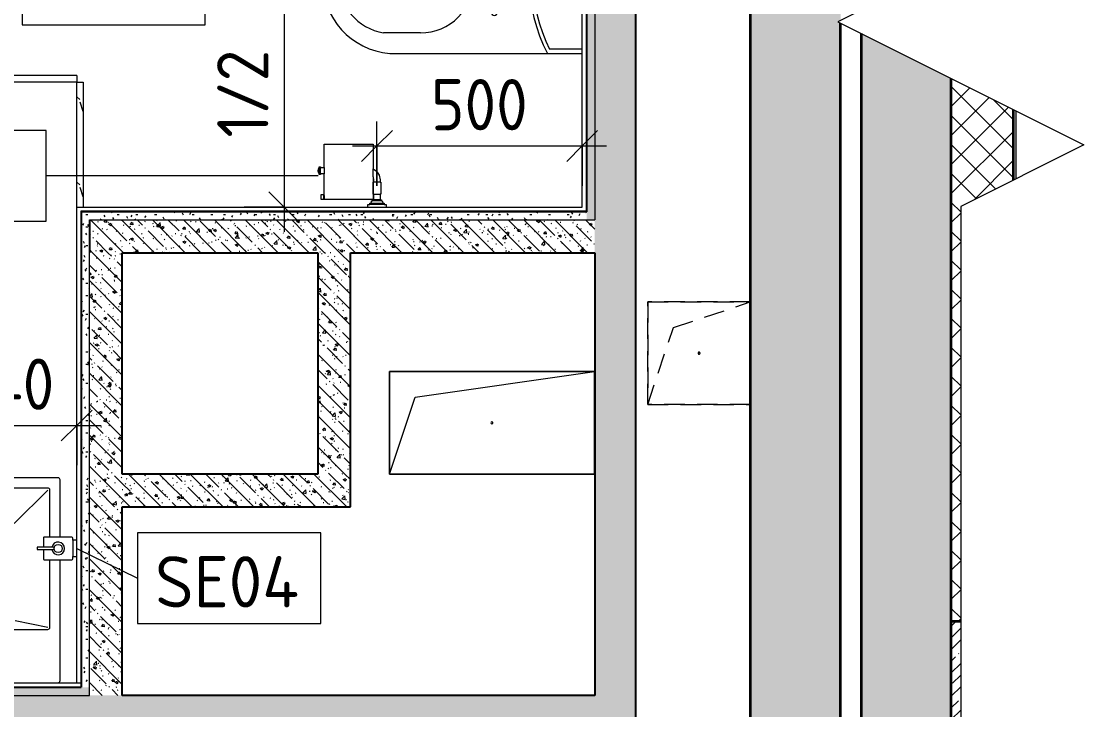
# Model space of a CAD drawing. Header units: millimetres. Extents: x 11693 to 241752, y -8553 to 29926.
# Drawn here: x 231081 to 233671, y 23465 to 25145 of the extents above; entities that cross this region are included whole.
import ezdxf

# ---------------------------------------------------------------- set-up
doc = ezdxf.new("R2010")
doc.units = ezdxf.units.MM
doc.linetypes.add('200_ШТРИХ__ш1_п0_6_', pattern=[80, 50, -30])
for name, color, linetype, lineweight in [('A-ANNO-DIMS', 7, 'Continuous', 9), ('A-ANNO-DIMS-50', 7, 'Continuous', 9), ('A-DETL-GENF', 7, 'Continuous', 9), ('A-DETL-MBND', 7, '200_ШТРИХ__ш1_п0_6_', 9), ('A-DOOR', 7, 'Continuous', 9), ('A-GENM', 7, 'Continuous', 9), ('A-WALL-2', 7, 'Continuous', 9), ('I-WALL', 7, 'Continuous', 9), ('P-SANR-FIXT-IDEN', 7, 'Continuous', 9)]:
    doc.layers.add(name, color=color, linetype=linetype, lineweight=lineweight)
for name, color, linetype, lineweight, true_color in [('A-DETL-GENF-1', 7, 'Continuous', 9, 0x4994b4), ('A-GENM-1', 7, 'Continuous', 9, 0x4994b4), ('A-WALL-1', 7, 'Continuous', 25, 0x3c3c3c), ('A-WALL-3', 7, 'Continuous', 35, 0x3c3c3c), ('A-WALL-FNSH-1', 7, 'Continuous', 15, 0x3c3c3c), ('A-WALL-FNSH-2', 7, 'Continuous', 9, 0x3c3c3c), ('P-SANR-FIXT-1', 7, 'Continuous', 15, 0x4994b4)]:
    doc.layers.add(name, color=color, linetype=linetype, lineweight=lineweight, true_color=true_color)
doc.styles.add('GOST Common_1', font='GOST_Common.ttf', dxfattribs={"height": 125})
doc.styles.add('ISOCPEUR', font='isocpeur.ttf', dxfattribs={"width": 0.9, "height": 125})
doc.dimstyles.new('ISO-2_5_0_9К_БОЛЬШОЙ', dxfattribs={"dimscale": 304.8, "dimtxt": 124.497647, "dimasz": 0.246063, "dimexe": 0.19685, "dimexo": 0.492126, "dimgap": 0, "dimtad": 1, "dimdec": 0, "dimrnd": 10, "dimzin": 0, "dimdsep": 46, "dimtxsty": 'ISOCPEUR', "dimblk1": 'OBLIQUE', "dimblk2": 'OBLIQUE', "dimsah": 1, "dimcen": 0.09, "dimdle": 0.19685, "dimazin": 0, "dimtfac": 1, "dimtdec": 4, "dimtix": 1, "dimtmove": 0, "dimatfit": 3, "dimfxl": 1, "dimtvp": 1, "dimtolj": 1, "dimtzin": 0, "dimarcsym": 2})
pattern_1 = [(45, (148378.314, 0), (-28.51196, 28.51196), []), (45, (148406.826, 0), (-28.51196, 28.51196), [50.403, -10.081, 1.676, -8.404])]
pattern_2 = [(135, (148378.314, 0), (-37.717076, -37.717076), [53.34, -8.89, 1.778, -8.89]), (135, (148378.314, 37.694), (-37.717076, -37.717076), []), (50, (148378.314, 0), (63.763904, -5.57885), [6.667, -73.342]), (355, (148378.314, 0), (-12.334876, 66.869514), [5.334, -58.674]), (100.451, (148383.63, -0.465), (51.43036, 61.29098), [5.667, -62.332]), (46.184, (148378.314, 17.78), (94.87722, -14.714836), [10.001, -110.014]), (96.636, (148386.22, 16.55), (83.09115, 86.59931), [8.5, -93.497]), (351.184, (148378.31, 17.78), (83.09204, 86.59928), [8.001, -88.011]), (21, (148387.204, 13.335), (53.064487, -35.792726), [6.667, -73.342]), (326, (148387.204, 13.335), (21.63066, 64.46546), [5.334, -58.674]), (71.451, (148391.626, 10.35), (74.69646, 28.672367), [5.667, -62.332]), (37.5, (148378.314, 0), (1.080413, 29.594271), [1.676, -56.286, 1.676, -57.887, -58.896]), (37.5, (148378.314, 0), (1.080413, 29.594271), [-117.526, 1.676, -57.22]), (7.5, (148378.314, 0), (23.386368, 35.063507), [1.676, -32.283, 1.676, -54.953, -22.447]), (7.5, (148378.314, 0), (23.386368, 35.063507), [-90.589, 1.676, -20.771]), (327.5, (148358.49, 0), (47.456567, -2.0054684), [1.676, -20.549, 1.676, -67.666, -92.011]), (327.5, (148358.49, 0), (47.456567, -2.0054684), [-91.567, 1.676, -90.335]), (317.5, (148349.6, 0), (51.844948, 8.89904), [1.676, -27.216, 1.676, -44.374, -65.341]), (317.5, (148349.6, 0), (51.844948, 8.89904), [-74.943, 1.676, -63.665])]
pattern_3 = [(0, (148378.314, 0), (60.96, 15.24), [5.029, -40.691, 5.029, -40.691, -243.84]), (0, (148378.314, 0), (60.96, 15.24), [-91.44, 5.029, -86.411, 5.029, -40.691, -106.68]), (0, (148378.314, 0), (60.96, 15.24), [-228.6, 5.029, -25.451, 5.029, -71.171]), (120, (148401.174, 7.62), (-43.6782272, 45.1729086), [5.029, -40.691, 5.029, -40.691, -243.84]), (120, (148401.174, 7.62), (-43.6782272, 45.1729086), [-91.44, 5.029, -86.411, 5.029, -40.691, -106.68]), (120, (148401.174, 7.62), (-43.6782272, 45.1729086), [-228.6, 5.029, -25.451, 5.029, -71.171]), (240, (148408.794, 38.1), (-17.2817728, -60.4129086), [5.029, -40.691, 5.029, -40.691, -243.84]), (240, (148408.794, 38.1), (-17.2817728, -60.4129086), [-91.44, 5.029, -86.411, 5.029, -40.691, -106.68]), (240, (148408.794, 38.1), (-17.2817728, -60.4129086), [-228.6, 5.029, -25.451, 5.029, -71.171])]
pattern_4 = [(18.435, (-24691, 82791.38), (416.499926, 208.249954), [79.025, -579.519]), (49.399, (-24616.03, 82816.37), (1041.243719, 1249.505702), [38.399, -1881.572]), (46.848, (-24591.04, 82637.276), (2915.4788923, 3123.769422), [91.346, -4475.934]), (19.983, (-24528.565, 82703.916), (1666.001328, 624.746965), [48.75, -2388.754]), (0, (-24691, 82720.58), (208.25, 208.25), [41.65, -166.6]), (28.443, (-24649.35, 82720.576), (-2707.2483879, -1457.75313005), [113.682, -5570.435]), (354.289, (-24549.39, 82774.72), (-1874.2483835, 208.2636477), [41.858, -2051.029]), (39.806, (-24507.74, 82770.556), (-1041.243191, -833.006901), [32.53, -1593.955])]

# ---------------------------------------------------------------- blocks, each defined once
blk = doc.blocks.new('GM_Отверстие прямоугольное _в плите_ - Отверстие-21984546-Фрагмент 2_3')
at = {"layer": 'A-DETL-MBND'}
for p, q in [((-125, -125), (-125, 125)), ((-125, 125), (125, 125)), ((125, 125), (-125, 125)), ((-125, 125), (-125, -125)), ((-62.5, 62.5), (125, 125)), ((-125, -125), (-62.5, 62.5)), ((125, -125), (-125, -125)), ((-125, -125), (125, -125))]:
    blk.add_line(p, q, dxfattribs=at)
for start, end in [(360, 180), (180, 360)]:
    blk.add_arc((0, 0), 2.5, start, end, dxfattribs=at)
blk = doc.blocks.new('GM_Отверстие прямоугольное _в плите_ - Отверстие-21608348-Фрагмент 2_3')
at = {"layer": 'A-GENM'}
for p, q in [((-250, -125), (-250, 125)), ((-250, 125), (250, 125)), ((250, 125), (-250, 125)), ((-250, 125), (-250, -125)), ((-187.5, 62.5), (250, 125)), ((250, 125), (250, -125)), ((250, -125), (250, 125)), ((-250, -125), (-187.5, 62.5)), ((250, -125), (-250, -125)), ((-250, -125), (250, -125))]:
    blk.add_line(p, q, dxfattribs=at)
for start, end in [(360, 180), (180, 360)]:
    blk.add_arc((0, 0), 2.5, start, end, dxfattribs=at)
blk = doc.blocks.new('131_Сантехническая перегородка_Дверь - СД-1-30819167-Фрагмент 2_3')
at = {"layer": 'A-DOOR'}
h = blk.add_hatch(dxfattribs=at)
h.set_pattern_fill('FP_196', color=256, style=0, pattern_type=2)
h.set_pattern_definition(pattern_4)
h.paths.add_polyline_path([(805.2, -8), (1110.4, -8), (1110.4, 8), (805.2, 8)])
at = {"layer": 'A-GENM'}
h = blk.add_hatch(dxfattribs=at)
h.set_pattern_fill('FP_196', color=256, style=0, pattern_type=2)
h.set_pattern_definition(pattern_4)
h.paths.add_polyline_path([(0, -8), (305.2, -8), (305.2, 8), (0, 8), (0, -3)])
at = {"layer": 'A-DOOR'}
for p, q in [((321.2, 508), (305.2, 508)), ((305.2, 8), (305.2, 508)), ((321.2, 8), (321.2, 508)), ((321.2, 8), (305.2, 8))]:
    blk.add_line(p, q, dxfattribs=at)
blk.add_arc((305.2, 8), 500, 360, 90, dxfattribs=at)
at = {"layer": 'A-GENM'}
for p, q in [((0, 8), (305.2, 8)), ((305.2, 8), (305.2, -8)), ((805.2, 8), (1110.4, 8)), ((805.2, 8), (805.2, -8)), ((1110.4, 8), (1110.4, -8)), ((305.2, -8), (0, -8)), ((1110.4, -8), (805.2, -8))]:
    blk.add_line(p, q, dxfattribs=at)
blk = doc.blocks.new('WC Seat_2 with Cistern-Wall Based - 640 x 360mm-30948649-Фрагмент 2_3')
at = {"layer": 'P-SANR-FIXT-1'}
for p, q in [((-5, 415), (-5, 505)), ((255, 505), (255, 415)), ((-55, 490), (-55, 105)), ((305, 105), (305, 490)), ((85, 435), (85, 385)), ((165, 385), (165, 435)), ((85, 385), (165, 385)), ((-55, 105), (-55, 21)), ((305, 21), (305, 105)), ((-45, 21), (-45, 100.1)), ((295, 100.1), (295, 21))]:
    blk.add_line(p, q, dxfattribs=at)
for centre, radius, start, end in [((125, 474.3), 180.7, 4.9791, 175.0209), ((125, 483.2), 131.8, 9.5273, 170.4727), ((125, 423.3), 41.7, 16.2602, 163.7398), ((125, 415), 130, 180, 360), ((45, 235), 7.5, 0, 180), ((45, 235), 7.5, 180, 360), ((205, 235), 7.5, 0, 180), ((205, 235), 7.5, 180, 360), ((125, -232.5), 382.5, 61.9275, 118.0725), ((125, -242.5), 382.5, 63.6122, 116.3878), ((125, 60), 17.5, 0, 180), ((125, 60), 17.5, 180, 360)]:
    blk.add_arc(centre, radius, start, end, dxfattribs=at)
blk = doc.blocks.new('Sanitary_Toilet-Accessories_Gessi_Wall-mounted-paper-roll-holder-65449 - Chrome-30913797-Фрагмент 2_3')
at = {"layer": 'A-DETL-GENF-1'}
for p, q in [((83441.2, 24844.6), (83442.5, 24844.8)), ((83441.2, 24787.5), (83441.2, 24844.6)), ((83442.5, 24844.8), (83558.6, 24844.8)), ((83558.6, 24844.8), (83560.2, 24844.6)), ((83560.2, 24844.6), (83560.2, 24784.5)), ((83426.2, 24780), (83426.9, 24784)), ((83426.9, 24776), (83426.2, 24780)), ((83426.9, 24784), (83428.7, 24787.5)), ((83428.7, 24772.5), (83426.9, 24776)), ((83428.7, 24787.5), (83428.7, 24789.5)), ((83428.7, 24789.5), (83432.2, 24789.5)), ((83428.7, 24772.5), (83428.7, 24787.5)), ((83428.7, 24770.5), (83428.7, 24772.5)), ((83432.2, 24770.5), (83428.7, 24770.5)), ((83432.2, 24789.5), (83432.2, 24787.5)), ((83432.2, 24772.5), (83432.2, 24787.5)), ((83432.2, 24787.5), (83441.2, 24787.5)), ((83441.2, 24772.5), (83432.2, 24772.5)), ((83432.2, 24772.5), (83432.2, 24770.5)), ((83441.2, 24787.5), (83441.2, 24772.5)), ((83441.2, 24719.8), (83441.2, 24772.5)), ((83560.2, 24764.9), (83560.2, 24784.5)), ((83560.2, 24784.5), (83568.6, 24778.9)), ((83568.6, 24778.9), (83575, 24769.3)), ((83575, 24769.3), (83577.2, 24758)), ((83561.1, 24763.6), (83560.2, 24764.9)), ((83560.2, 24764.9), (83560.2, 24719.8)), ((83560.7, 24722.5), (83560.7, 24752.5)), ((83560.7, 24752.5), (83562.2, 24752.5)), ((83562.2, 24758), (83561.1, 24763.6)), ((83562.2, 24752.5), (83562.2, 24758)), ((83577.2, 24752.5), (83562.2, 24752.5)), ((83577.2, 24758), (83577.2, 24752.5)), ((83577.2, 24752.5), (83578.7, 24752.5)), ((83578.7, 24752.5), (83578.7, 24722.5)), ((83433.7, 24709.8), (83433.7, 24721.8)), ((83433.7, 24721.8), (83440.2, 24721.8)), ((83440.2, 24721.8), (83440.2, 24719.8)), ((83440.2, 24711.8), (83440.2, 24719.8)), ((83440.2, 24719.8), (83441.2, 24719.8)), ((83441.2, 24719.8), (83441.2, 24711.8)), ((83560.2, 24719.8), (83560.2, 24711.8)), ((83560.2, 24719.8), (83562.2, 24719.8)), ((83562.2, 24722.5), (83560.7, 24722.5)), ((83562.2, 24722.5), (83577.2, 24722.5)), ((83562.2, 24719.8), (83562.2, 24722.5)), ((83562.2, 24711.8), (83562.2, 24719.8)), ((83578.7, 24722.5), (83577.2, 24722.5)), ((83577.2, 24722.5), (83577.2, 24709)), ((83440.2, 24709.8), (83433.7, 24709.8)), ((83441.2, 24711.8), (83440.2, 24711.8)), ((83440.2, 24711.8), (83440.2, 24709.8)), ((83441.2, 24709.8), (83441.2, 24711.8)), ((83560.2, 24709.8), (83441.2, 24709.8)), ((83547.2, 24691), (83547.2, 24698)), ((83547.2, 24698), (83552.2, 24698)), ((83552.2, 24700.5), (83553.9, 24701.2)), ((83552.2, 24700.5), (83587.2, 24700.5)), ((83552.2, 24698), (83552.2, 24700.5)), ((83587.2, 24698), (83552.2, 24698)), ((83553.9, 24701.2), (83555.4, 24702.6)), ((83555.4, 24702.6), (83556.4, 24704.5)), ((83556.4, 24704.5), (83556.7, 24706.5)), ((83556.7, 24706.5), (83558.7, 24706.5)), ((83558.7, 24706.5), (83558.7, 24709)), ((83558.7, 24709), (83562.2, 24709)), ((83580.7, 24706.5), (83558.7, 24706.5)), ((83560.2, 24711.8), (83560.2, 24709.8)), ((83562.2, 24711.8), (83560.2, 24711.8)), ((83578.7, 24709), (83560.2, 24709)), ((83562.2, 24709), (83562.2, 24711.8)), ((83577.2, 24709), (83580.7, 24709)), ((83580.7, 24709), (83580.7, 24706.5)), ((83580.7, 24706.5), (83582.7, 24706.5)), ((83582.7, 24706.5), (83583, 24704.5)), ((83583, 24704.5), (83584, 24702.6)), ((83584, 24702.6), (83585.5, 24701.2)), ((83585.5, 24701.2), (83587.2, 24700.5)), ((83587.2, 24700.5), (83587.2, 24698)), ((83587.2, 24698), (83592.2, 24698)), ((83592.2, 24698), (83592.2, 24691))]:
    blk.add_line(p, q, dxfattribs=at)
blk = doc.blocks.new('раковина - 400 x 500mm-30615599-Фрагмент 2_3')
at = {"layer": 'P-SANR-FIXT-1'}
for p, q in [((-249.5, -5), (-249.5, -300)), ((352.5, -495), (352.5, -5)), ((-224.5, -135), (-224.5, -300)), ((30.8, -130), (-219.5, -130)), ((-219.5, -135), (-139.5, -151)), ((-134.5, -155), (-134.5, -380)), ((-126, -150), (-129.5, -150)), ((30.9, -150), (-126, -150)), ((233.5, -150), (73.1, -150)), ((322.5, -130), (73.2, -130)), ((238.5, -155), (238.5, -380)), ((322.5, -135), (242.8, -150.5)), ((327.5, -470), (327.5, -135)), ((-249.5, -355), (-249.5, -495)), ((-224.5, -355), (-224.5, -470)), ((-219.5, -470), (-137.6, -388.1)), ((-129.5, -385), (233.5, -385)), ((322.5, -470), (240.2, -387.7)), ((-219.5, -475), (322.5, -475)), ((-244.5, -500), (347.5, -500))]:
    blk.add_line(p, q, dxfattribs=at)
for centre, radius, start, end in [((-244.5, -5), 5, 90, 180), ((347.5, -5), 5, 0, 90), ((-219.5, -135), 5, 90, 180), ((-129.5, -155), 5, 90, 180), ((233.5, -155), 5, 0, 90), ((322.5, -135), 5, 0, 90), ((52.6, -199.9), 37.5, 127.1031, 180), ((52.6, -199.9), 37.5, 125.7287, 126.8694), ((52.6, -199.9), 37.5, 55.0834, 56.2324), ((52.6, -199.9), 37.5, 360, 54.8587), ((52.6, -199.9), 37.5, 180, 360), ((52.6, -199.9), 23, 169.5569, 180), ((52.6, -199.9), 23, 180, 190.8411), ((52.6, -199.9), 23, 161.666, 168.2762), ((52.6, -199.9), 23, 191.9582, 195.6491), ((52.6, -199.9), 23, 196.0832, 198.7055), ((52.6, -199.9), 23, 18.5024, 24.6431), ((52.6, -199.9), 23, 341.495, 360), ((52.6, -199.9), 23, 360, 17.2217), ((52.6, -199.9), 23, 225, 315), ((52.6, -199.9), 23, 337.0288, 341.1277), ((-129.5, -380), 5, 180, 270), ((233.5, -380), 5, 270, 360), ((-219.5, -470), 5, 180, 270), ((322.5, -470), 5, 270, 0), ((-244.5, -495), 5, 180, 270), ((347.5, -495), 5, 270, 0)]:
    blk.add_arc(centre, radius, start, end, dxfattribs=at)
blk = doc.blocks.new('TOY_Диспансер мыло - Дозатор Elegance new 11654 019001 хром-30593950-Фрагмент 2_3')
at = {"layer": 'A-GENM-1'}
for p, q in [((97.5, 84.7), (97.5, 17)), ((122.2, 86.7), (99.5, 86.7)), ((122.2, 86.7), (102.9, 86.7)), ((127.9, 101.6), (122.2, 101.6)), ((122.2, 101.6), (122.2, 86.7)), ((122.2, 87.7), (122.2, 60.3)), ((127.9, 86.7), (127.9, 101.6)), ((127.9, 60.3), (127.9, 87.7)), ((146.9, 86.7), (127.9, 86.7)), ((150.5, 86.7), (127.9, 86.7)), ((152.5, 17), (152.5, 84.7)), ((99.5, 15), (105, 15)), ((145, 15), (105, 15)), ((105, 15), (105, 5.5)), ((145, 5.5), (145, 15)), ((145, 15), (150.5, 15))]:
    blk.add_line(p, q, dxfattribs=at)
blk.add_circle((125, 50.7), 10, dxfattribs=at)
for centre, radius, start, end in [((99.5, 84.7), 2, 90, 180), ((150.5, 84.7), 2, 360, 90), ((125, 50.7), 15.7, 100.4353, 79.365), ((99.5, 17), 2, 180, 270), ((150.5, 17), 2, 270, 360)]:
    blk.add_arc(centre, radius, start, end, dxfattribs=at)
blk = doc.blocks.new('DET_L_Линия разрыва - М100-30975097-Фрагмент 2_3')
at = {"layer": 'A-DETL-GENF'}
for p, q in [((2615.7, -300), (2915.7, 300)), ((2915.7, 300), (3065.7, 0)), ((2465.7, 0), (2615.7, -300)), ((3065.7, 0), (5531.3, 0))]:
    blk.add_line(p, q, dxfattribs=at)
blk = doc.blocks.new('DIMBLOCK63-Фрагмент 2_3')
at = {"layer": 'A-ANNO-DIMS-50', "lineweight": 20}
for p, q in [((231721.5, 25246.2), (231684, 25283.7)), ((231721.5, 25246.2), (231759, 25208.7)), ((231721.5, 24691), (231684, 24728.5)), ((231721.5, 24691), (231759, 24653.5))]:
    blk.add_line(p, q, dxfattribs=at)
at = {"layer": 'A-ANNO-DIMS-50'}
for p, q in [((231663.9, 25246.2), (231781.5, 25246.2)), ((231721.5, 25246.2), (231663.9, 25246.2)), ((231721.5, 25246.2), (231721.5, 24631)), ((231624.5, 24691), (231781.5, 24691)), ((231721.5, 24691), (231624.5, 24691))]:
    blk.add_line(p, q, dxfattribs=at)
at = {"layer": 'A-ANNO-DIMS-50', "color": 0, "insert": (231558.2, 24860.9), "char_height": 125, "width": 258.572, "attachment_point": 1, "rotation": 90, "line_spacing_factor": 1.149209, "style": 'ISOCPEUR'}
blk.add_mtext('1/2', dxfattribs=at)
blk = doc.blocks.new('_Oblique')
at = {"color": 0, "linetype": 'ByBlock', "lineweight": -2}
blk.add_line((-0.5, -0.5), (0.5, 0.5), dxfattribs=at)
blk = doc.blocks.new('DIMBLOCK64-Фрагмент 2_3')
at = {"layer": 'A-ANNO-DIMS-50'}
for p, q in [((231948, 24743.4), (231948, 24900.4)), ((232448, 24743.4), (232448, 24900.4)), ((231888, 24840.4), (232508, 24840.4)), ((231948, 24840.4), (231948, 24743.4)), ((232448, 24840.4), (232448, 24743.4))]:
    blk.add_line(p, q, dxfattribs=at)
at = {"layer": 'A-ANNO-DIMS-50', "lineweight": 20}
for p, q in [((231948, 24840.4), (231985.5, 24877.9)), ((232448, 24840.4), (232485.5, 24877.9)), ((231948, 24840.4), (231910.5, 24802.9)), ((232448, 24840.4), (232410.5, 24802.9))]:
    blk.add_line(p, q, dxfattribs=at)
at = {"layer": 'A-ANNO-DIMS-50', "color": 0, "insert": (232079.5, 25003.7), "char_height": 125, "width": 284.429, "attachment_point": 1, "line_spacing_factor": 1.149209, "style": 'ISOCPEUR'}
blk.add_mtext('500', dxfattribs=at)
blk = doc.blocks.new('DIMBLOCK68-Фрагмент 2_3')
at = {"layer": 'A-ANNO-DIMS-50'}
for p, q in [((231215.8, 24061.4), (231215.8, 24218.4)), ((230873.9, 24181), (230873.9, 24098.4)), ((230873.9, 24158.4), (230873.9, 24181)), ((230813.9, 24158.4), (231275.8, 24158.4)), ((231215.8, 24158.4), (231215.8, 24061.4))]:
    blk.add_line(p, q, dxfattribs=at)
at = {"layer": 'A-ANNO-DIMS-50', "lineweight": 20}
for p, q in [((230873.9, 24158.4), (230911.4, 24195.9)), ((231215.8, 24158.4), (231253.3, 24195.9)), ((230873.9, 24158.4), (230836.4, 24120.9)), ((231215.8, 24158.4), (231178.3, 24120.9))]:
    blk.add_line(p, q, dxfattribs=at)
at = {"layer": 'A-ANNO-DIMS-50', "color": 0, "insert": (230920.3, 24321.7), "char_height": 125, "width": 298.794, "attachment_point": 1, "line_spacing_factor": 1.149209, "style": 'ISOCPEUR'}
blk.add_mtext('340', dxfattribs=at)
blk = doc.blocks.new('М_сантехническая_рамка1 - В рамке-30590747-Фрагмент 2_3')
at = {"layer": 'P-SANR-FIXT-IDEN'}
for p, q in [((4.293, 2.24), (-4.639, 2.24)), ((-4.639, 2.24), (-4.639, -2.178)), ((4.293, -2.178), (4.293, 2.24)), ((-4.639, -2.178), (4.293, -2.178))]:
    blk.add_line(p, q, dxfattribs=at)

msp = doc.modelspace()

# ---------------------------------------------------------------- hatches: boundary and pattern name
at = {"layer": 'A-WALL-2'}
h = msp.add_hatch(dxfattribs=at)
h.set_pattern_fill('FP_14', color=256, style=0, pattern_type=2)
h.set_pattern_definition([(45, (148378.314, 0), (-35.35534, 35.35534), []), (135, (148378.314, 0), (-35.35534, -35.35534), [])])
h.paths.add_polyline_path([(233348.3, 23680), (233371.3, 23680), (233371.3, 24693), (233498.3, 24756.5), (233498.3, 24929.5), (233348.3, 25004.5), (233348.3, 23741.6)])
h.paths.add_polyline_path([(233348.3, 25281.5), (233371.3, 25293), (233371.3, 26850), (233348.3, 26850), (233348.3, 25293)])
at = {"layer": 'I-WALL'}
h = msp.add_hatch(dxfattribs=at)
h.set_pattern_fill('FP_4', color=256, style=0, pattern_type=2)
h.set_pattern_definition(pattern_1)
h.paths.add_polyline_path([(233348.3, 22227.3), (233348.3, 25004.5), (233128.3, 25114.5), (233128.3, 22227.3), (233296.7, 22227.3)])
h.paths.add_polyline_path([(233128.3, 25171.5), (233348.3, 25281.5), (233348.3, 27100), (233128.3, 27100), (233128.3, 25293)])
h = msp.add_hatch(dxfattribs=at)
h.set_pattern_fill('FP_10', color=256, style=0, pattern_type=2)
h.set_pattern_definition(pattern_3)
h.paths.add_polyline_path([(232459, 24660), (232479, 24660), (232479, 26900), (232459, 26900), (232459, 24680)])
h = msp.add_hatch(dxfattribs=at)
h.set_pattern_fill('FP_6', color=256, style=0, pattern_type=2)
h.set_pattern_definition(pattern_2)
h.paths.add_polyline_path([(232504.8, 22227.3), (232579, 22227.3), (232579, 26900), (232479, 26900), (232479, 22227.3)])
h = msp.add_hatch(dxfattribs=at)
h.set_pattern_fill('FP_4', color=256, style=0, pattern_type=2)
h.set_pattern_definition(pattern_1)
h.paths.add_polyline_path([(233078.3, 22227.3), (233078.3, 25139.5), (233071.3, 25143), (233078.3, 25146.5), (233078.3, 26600), (232858.3, 26600), (232858.3, 22227.3), (232978.1, 22227.3)])
h = msp.add_hatch(dxfattribs=at)
h.set_pattern_fill('FP_10', color=256, style=0, pattern_type=2)
h.set_pattern_definition(pattern_3)
h.paths.add_polyline_path([(231226.8, 23520), (231246.8, 23520), (231246.8, 24680), (231226.8, 24680), (231226.8, 23521)])
h = msp.add_hatch(dxfattribs=at)
h.set_pattern_fill('FP_10', color=256, style=0, pattern_type=2)
h.set_pattern_definition(pattern_3)
h.paths.add_polyline_path([(232459, 24660), (232459, 24680), (231246.8, 24680), (231246.8, 24660), (232366.7, 24660)])
h = msp.add_hatch(dxfattribs=at)
h.set_pattern_fill('FP_6', color=256, style=0, pattern_type=2)
h.set_pattern_definition(pattern_2)
h.paths.add_polyline_path([(232366.7, 24580), (232479, 24580), (232479, 24660), (231246.8, 24660), (231246.8, 24580), (231883.4, 24580)])
h = msp.add_hatch(dxfattribs=at)
h.set_pattern_fill('FP_6', color=256, style=0, pattern_type=2)
h.set_pattern_definition(pattern_2)
h.paths.add_polyline_path([(231246.8, 23500), (231326.8, 23500), (231326.8, 24580), (231246.8, 24580), (231246.8, 23520)])
h = msp.add_hatch(dxfattribs=at)
h.set_pattern_fill('FP_6', color=256, style=0, pattern_type=2)
h.set_pattern_definition(pattern_2)
h.paths.add_polyline_path([(231883.4, 24040), (231883.4, 24580), (231803.4, 24580), (231803.4, 24040)])
h = msp.add_hatch(dxfattribs=at)
h.set_pattern_fill('FP_6', color=256, style=0, pattern_type=2)
h.set_pattern_definition(pattern_2)
h.paths.add_polyline_path([(231326.8, 23960), (231883.4, 23960), (231883.4, 24040), (231326.8, 24040)])
h = msp.add_hatch(dxfattribs=at)
h.set_pattern_fill('FP_4', color=256, style=0, pattern_type=2)
h.set_pattern_definition(pattern_1)
h.paths.add_polyline_path([(233348.3, 23430), (233371.3, 23430), (233371.3, 23680), (233348.3, 23680)])
h = msp.add_hatch(dxfattribs=at)
h.set_pattern_fill('FP_6', color=256, style=0, pattern_type=2)
h.set_pattern_definition(pattern_2)
h.paths.add_polyline_path([(232459, 23420), (232479, 23420), (232479, 23500), (229528.3, 23500), (229528.3, 23420), (232366.7, 23420)])
h = msp.add_hatch(dxfattribs=at)
h.set_pattern_fill('FP_10', color=256, style=0, pattern_type=2)
h.set_pattern_definition(pattern_3)
h.paths.add_polyline_path([(230965, 23500), (231246.8, 23500), (231246.8, 23520), (229548.3, 23520), (229548.3, 23500), (230614.6, 23500)])

# ---------------------------------------------------------------- linework, layer by layer
at = {"layer": 'A-WALL-1'}
for p, q in [((232579, 22227.3), (232579, 26900)), ((232459, 26880), (232459, 24680)), ((231226.8, 24680), (231226.8, 23520)), ((232459, 24680), (231226.8, 24680)), ((231246.8, 24660), (231246.8, 24580)), ((231326.8, 24580), (231803.4, 24580)), ((231326.8, 24040), (231326.8, 24580)), ((231803.4, 24580), (231803.4, 24040)), ((231883.4, 24580), (232479, 24580)), ((231883.4, 23960), (231883.4, 24580)), ((232479, 24580), (232479, 23500)), ((231803.4, 24040), (231326.8, 24040)), ((231326.8, 23500), (231326.8, 23960)), ((231326.8, 23960), (231883.4, 23960)), ((229548.3, 23520), (231226.8, 23520)), ((232479, 23500), (231326.8, 23500))]:
    msp.add_line(p, q, dxfattribs=at)
at = {"layer": 'A-WALL-2'}
for p, q in [((232479, 26900), (232479, 24660)), ((233498.3, 24756.5), (233498.3, 24929.5)), ((231246.8, 24660), (232479, 24660)), ((231246.8, 23500), (231246.8, 24580)), ((229528.3, 23500), (231246.8, 23500))]:
    msp.add_line(p, q, dxfattribs=at)
at = {"layer": 'A-WALL-3'}
for p, q in [((232858.3, 26600), (232858.3, 22227.3)), ((233078.3, 22227.3), (233078.3, 25139.5)), ((233128.3, 25114.5), (233128.3, 22227.3)), ((233348.3, 22227.3), (233348.3, 25004.5)), ((233371.3, 23680), (233348.3, 23680))]:
    msp.add_line(p, q, dxfattribs=at)
at = {"layer": 'A-WALL-FNSH-1'}
for p, q in [((232458, 26879), (232458, 24681)), ((233501.3, 24758), (233501.3, 24928)), ((231225.8, 24681), (231225.8, 23521)), ((232458, 24681), (231225.8, 24681)), ((229549.3, 23521), (231226.8, 23521))]:
    msp.add_line(p, q, dxfattribs=at)
at = {"layer": 'A-WALL-FNSH-2'}
msp.add_line((233506.3, 24760.5), (233506.3, 24925.5), dxfattribs=at)
at = {"layer": 'I-WALL'}
for p, q in [((232448, 24691), (232448, 26869)), ((231215.8, 23531), (231215.8, 24691)), ((231215.8, 24691), (232448, 24691)), ((229559.3, 23531), (231226.8, 23531))]:
    msp.add_line(p, q, dxfattribs=at)
at = {"layer": 'P-SANR-FIXT-IDEN'}
for p, q in [((231804.5, 24767.4), (231141, 24767.4)), ((231216, 23858.5), (231364.1, 23785.9))]:
    msp.add_line(p, q, dxfattribs=at)

# ---------------------------------------------------------------- block references
at = {"layer": 'A-DETL-GENF', "rotation": 269.9999999999999}
msp.add_blockref('DET_L_Линия разрыва - М100-30975097-Фрагмент 2_3', (233371.3, 27758.6), dxfattribs=at)
at = {"layer": 'A-DETL-MBND'}
msp.add_blockref('GM_Отверстие прямоугольное _в плите_ - Отверстие-21984546-Фрагмент 2_3', (232733.3, 24335), dxfattribs=at)
at = {"layer": 'A-GENM', "rotation": 89.99999999997607}
msp.add_blockref('131_Сантехническая перегородка_Дверь - СД-1-30819167-Фрагмент 2_3', (231223.8, 24691), dxfattribs=at)
at = {"layer": 'A-GENM'}
msp.add_blockref('GM_Отверстие прямоугольное _в плите_ - Отверстие-21608348-Фрагмент 2_3', (232228.3, 24165), dxfattribs=at)
at = {"layer": 'P-SANR-FIXT-1'}
for name, p, rotation in [('WC Seat_2 with Cistern-Wall Based - 640 x 360mm-30948649-Фрагмент 2_3', (232469, 25121.2), 90), ('раковина - 400 x 500mm-30615599-Фрагмент 2_3', (230925.9, 23531), 180), ('TOY_Диспансер мыло - Дозатор Elegance new 11654 019001 хром-30593950-Фрагмент 2_3', (231221.3, 23733.5), 90)]:
    msp.add_blockref(name, p, dxfattribs=dict(at, rotation=rotation))
msp.add_blockref('Sanitary_Toilet-Accessories_Gessi_Wall-mounted-paper-roll-holder-65449 - Chrome-30913797-Фрагмент 2_3', (148378.3, 0), dxfattribs=at)
at = {"layer": 'P-SANR-FIXT-IDEN', "xscale": 49.99999999999998, "yscale": 49.99999999999998, "zscale": 49.99999999999998}
for p in [(231314.4, 25244.6), (230926.3, 24765.9), (231596.1, 23784.3)]:
    msp.add_blockref('М_сантехническая_рамка1 - В рамке-30590747-Фрагмент 2_3', p, dxfattribs=at)

# ---------------------------------------------------------------- texts
at = {"layer": 'P-SANR-FIXT-IDEN', "insert": (231406.8, 23839.7), "char_height": 125, "width": 456.962, "attachment_point": 1, "style": 'GOST Common_1'}
msp.add_mtext('SE04', dxfattribs=at)

# ---------------------------------------------------------------- dimensions: what is measured, and where the dimension line sits
at = {"layer": 'A-ANNO-DIMS'}
dim = msp.add_linear_dim(base=(231721.5, 24691), p1=(231813.9, 25246.2), p2=(231774.5, 24691), angle=90, text='1/2', dimstyle='ISO-2_5_0_9К_БОЛЬШОЙ', override={"dimpost": '<>', "dimfxl": 556.577697}, dxfattribs=at)
dim.commit()
dim.dimension.update_dxf_attribs({"geometry": 'DIMBLOCK63-Фрагмент 2_3', "text_midpoint": (231659, 24968.6)})
for base, p1, p2, override, picture, middle in [((232448, 24840.4), (231948, 24893.4), (232448, 24893.4), {"dimpost": '<>', "dimfxl": 500}, 'DIMBLOCK64-Фрагмент 2_3', (232198, 24902.9)), ((231215.8, 24158.4), (230873.9, 24031), (231215.8, 24211.4), {"dimpost": '<>', "dimfxl": 386.655548}, 'DIMBLOCK68-Фрагмент 2_3', (231044.8, 24220.9))]:
    dim = msp.add_linear_dim(base=base, p1=p1, p2=p2, dimstyle='ISO-2_5_0_9К_БОЛЬШОЙ', override=override, dxfattribs=at)
    dim.commit()
    dim.dimension.update_dxf_attribs({"geometry": picture, "text_midpoint": middle})

doc.saveas('drawing.dxf')
